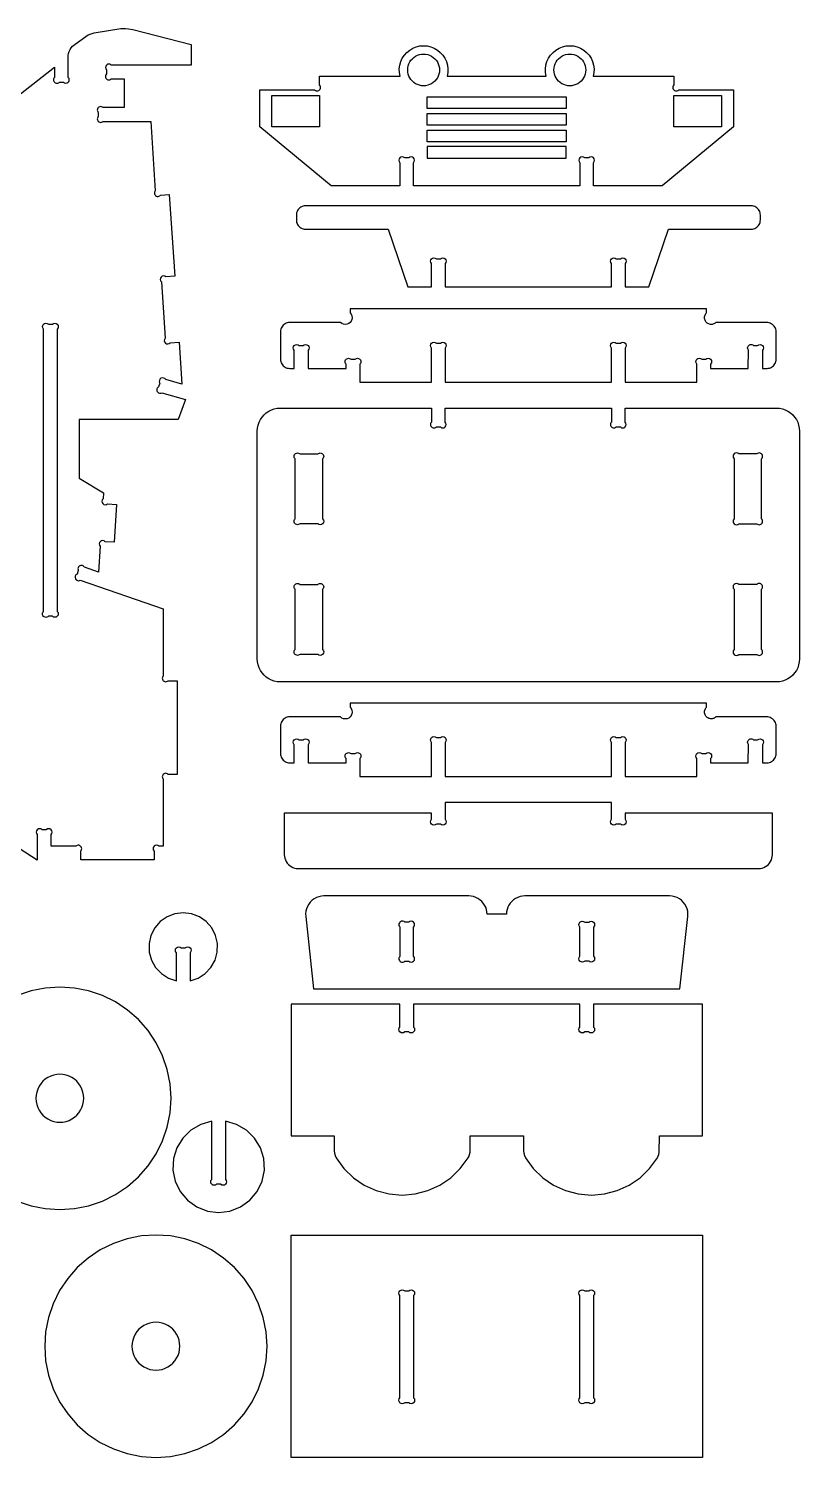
# Model space of a CAD drawing. Extents: x -832 to -269, y 157 to 488.
# Drawn here: x -655 to -486.9, y 176.1 to 487.7 of the extents above; entities that cross this region are included whole.
import ezdxf

# ---------------------------------------------------------------- set-up
doc = ezdxf.new("R2010")
doc.units = 0
doc.header["$MEASUREMENT"] = 0
doc.layers.get('0').update_dxf_attribs({"linetype": 'CONTINUOUS'})

msp = doc.modelspace()

# ---------------------------------------------------------------- linework, layer by layer
msp.add_lwpolyline([(-669.59, 463.44), (-649.33, 479.33), (-649.33, 477.1, 1), (-648.27, 476.04), (-647.4, 476.04, 1), (-646.33, 477.1), (-646.33, 481.89), (-646.27, 482.33), (-646.13, 482.76), (-645.94, 483.17), (-645.69, 483.54), (-645.38, 483.87), (-644.83, 484.32), (-641.99, 486.34), (-640.69, 486.82), (-634.87, 487.74), (-633.88, 487.73), (-633.22, 487.68), (-632.24, 487.51), (-619.53, 484.23), (-619.53, 479.78), (-636.95, 479.78, 1), (-638.01, 478.72), (-638.01, 477.84, 1), (-636.95, 476.78), (-634.12, 476.78), (-634.12, 470.51), (-638.74, 470.51, 1), (-639.8, 469.45), (-639.8, 468.57, 1), (-638.74, 467.51), (-628.36, 467.51), (-627.36, 452.38, 1), (-626.23, 451.39), (-624.3, 451.52), (-623.12, 433.73), (-625.05, 433.6, 1), (-626.04, 432.48), (-625.23, 420.21, 1), (-624.1, 419.23), (-622.16, 419.35), (-621.55, 410.19), (-625.09, 411.18, 1), (-626.4, 410.44), (-626.64, 409.59, 1), (-625.9, 408.29), (-620.76, 406.86), (-622.36, 402.48), (-643.97, 402.48), (-643.97, 389.72), (-638.67, 386.5), (-638.75, 385.2, 1), (-637.76, 384.07), (-635.82, 383.95), (-636.33, 375.7), (-638.26, 375.82, 1), (-639.39, 374.83), (-639.73, 369.21), (-642.8, 370.25, 1), (-644.15, 369.59), (-644.43, 368.76, 1), (-643.77, 367.41), (-625.61, 361.23), (-625.61, 346.57, 1), (-624.55, 345.51), (-622.61, 345.51), (-622.61, 325.1), (-624.55, 325.1, 1), (-625.61, 324.04), (-625.61, 309.42), (-626.57, 309.42, 1), (-627.63, 308.36), (-627.63, 306.42), (-643.63, 306.42), (-643.63, 308.36, 1), (-644.7, 309.42), (-650.09, 309.42), (-650.09, 311.97, 1), (-651.15, 313.03), (-652.03, 313.03, 1), (-653.09, 311.97), (-653.09, 306.39), (-659.7, 310.65)], format="xyb")
for points in [[(-532.77, 481.95), (-532.33, 481.28), (-532, 480.55), (-531.78, 479.77), (-531.67, 478.97), (-531.7, 478.17), (-531.84, 477.37), (-514.27, 477.37), (-514.27, 475.44, 1), (-513.21, 474.37), (-501.25, 474.37), (-501.25, 466.31), (-516.85, 453.45), (-531.79, 453.45), (-531.79, 458.49, 1), (-532.85, 459.55), (-533.72, 459.55, 1), (-534.79, 458.49), (-534.79, 453.45), (-571.04, 453.45), (-571.04, 458.49, 1), (-572.1, 459.55), (-572.97, 459.55, 1), (-574.04, 458.49), (-574.04, 453.45), (-588.97, 453.45), (-604.57, 466.31), (-604.57, 474.37), (-592.61, 474.37, 1), (-591.55, 475.44), (-591.55, 477.37), (-573.98, 477.37), (-574.12, 478.17), (-574.15, 478.97), (-574.05, 479.77), (-573.82, 480.55), (-573.49, 481.28), (-573.05, 481.95), (-572.51, 482.55), (-571.88, 483.06), (-571.19, 483.47), (-570.44, 483.77), (-569.66, 483.95), (-568.85, 484.01), (-568.05, 483.95), (-567.26, 483.77), (-566.52, 483.47), (-565.82, 483.06), (-565.2, 482.55), (-564.66, 481.95), (-564.21, 481.28), (-563.88, 480.55), (-563.66, 479.77), (-563.56, 478.97), (-563.58, 478.17), (-563.72, 477.37), (-542.1, 477.37), (-542.24, 478.17), (-542.26, 478.97), (-542.16, 479.77), (-541.94, 480.55), (-541.61, 481.28), (-541.16, 481.95), (-540.62, 482.55), (-540, 483.06), (-539.3, 483.47), (-538.56, 483.77), (-537.77, 483.95), (-536.97, 484.01), (-536.16, 483.95), (-535.38, 483.77), (-534.63, 483.47), (-533.94, 483.06), (-533.31, 482.55)], [(-596.33, 448.07), (-596.44, 447.84), (-596.53, 447.59), (-596.58, 447.33), (-596.59, 447.07), (-596.59, 446), (-596.58, 445.74), (-596.53, 445.48), (-596.44, 445.23), (-596.33, 445), (-596.18, 444.78), (-596.01, 444.59), (-595.81, 444.41), (-595.59, 444.27), (-595.36, 444.15), (-595.11, 444.07), (-594.86, 444.02), (-594.59, 444), (-576.55, 444), (-572.28, 431.44), (-567.13, 431.44), (-567.13, 436.48, -1), (-566.07, 437.54), (-565.19, 437.54, -1), (-564.13, 436.48), (-564.13, 431.44), (-527.88, 431.44), (-527.88, 436.48, -1), (-526.82, 437.54), (-525.94, 437.54, -1), (-524.88, 436.48), (-524.88, 431.44), (-519.72, 431.44), (-515.45, 444), (-497.41, 444), (-497.15, 444.02), (-496.89, 444.07), (-496.65, 444.15), (-496.41, 444.27), (-496.19, 444.41), (-496, 444.59), (-495.82, 444.78), (-495.68, 445), (-495.56, 445.23), (-495.48, 445.48), (-495.43, 445.74), (-495.41, 446), (-495.41, 447.07), (-495.43, 447.33), (-495.48, 447.59), (-495.56, 447.84), (-495.68, 448.07), (-495.82, 448.29), (-496, 448.48), (-496.19, 448.66), (-496.41, 448.8), (-496.65, 448.92), (-496.89, 449), (-497.15, 449.05), (-497.41, 449.07), (-594.59, 449.07), (-594.86, 449.05), (-595.11, 449), (-595.36, 448.92), (-595.59, 448.8), (-595.81, 448.66), (-596.01, 448.48), (-596.18, 448.29)], [(-599.98, 422.15), (-600.03, 421.89), (-600.05, 421.63), (-600.05, 415.63), (-600.03, 415.37), (-599.98, 415.11), (-599.9, 414.86), (-599.78, 414.63), (-599.64, 414.41), (-599.46, 414.22), (-599.27, 414.04), (-599.05, 413.9), (-598.82, 413.78), (-598.57, 413.7), (-598.31, 413.65), (-598.05, 413.63), (-597.05, 413.63), (-597.05, 417.57, -1), (-595.99, 418.63), (-595.11, 418.63, -1), (-594.05, 417.57), (-594.05, 413.63), (-585.74, 413.63), (-585.74, 414.57, -1), (-584.68, 415.63), (-583.8, 415.63, -1), (-582.74, 414.57), (-582.74, 410.63), (-567.13, 410.63), (-567.13, 418.07, -1), (-566.07, 419.13), (-565.19, 419.13, -1), (-564.13, 418.07), (-564.13, 410.63), (-527.88, 410.63), (-527.88, 418.07, -1), (-526.82, 419.13), (-525.94, 419.13, -1), (-524.88, 418.07), (-524.88, 410.63), (-509.26, 410.63), (-509.26, 414.57, -1), (-508.2, 415.63), (-507.32, 415.63, -1), (-506.26, 414.57), (-506.26, 413.63), (-498.05, 413.63), (-497.97, 417.59, -1), (-496.91, 418.63), (-496.02, 418.63, -1), (-494.95, 417.57), (-494.95, 413.63), (-493.95, 413.63), (-493.69, 413.65), (-493.44, 413.7), (-493.19, 413.78), (-492.95, 413.9), (-492.74, 414.04), (-492.54, 414.22), (-492.37, 414.41), (-492.22, 414.63), (-492.11, 414.86), (-492.02, 415.11), (-491.97, 415.37), (-491.95, 415.63), (-491.95, 421.63), (-491.98, 421.9), (-492.04, 422.16), (-492.13, 422.41), (-492.25, 422.65), (-492.41, 422.87), (-492.59, 423.06), (-492.79, 423.23), (-493.02, 423.38), (-493.26, 423.49), (-493.52, 423.57), (-493.78, 423.62), (-505.11, 423.63), (-505.26, 423.51), (-505.41, 423.4), (-505.58, 423.32), (-505.76, 423.26), (-505.94, 423.22), (-506.13, 423.21), (-506.32, 423.22), (-506.5, 423.26), (-506.68, 423.32), (-506.85, 423.4), (-507, 423.51), (-507.14, 423.63), (-507.27, 423.78), (-507.38, 423.94), (-507.47, 424.12), (-507.53, 424.3), (-507.57, 424.49), (-507.58, 424.69), (-507.57, 424.89), (-507.53, 425.08), (-507.47, 425.26), (-507.38, 425.44), (-507.27, 425.6), (-507.14, 425.75), (-507.14, 426.63), (-584.86, 426.63), (-584.86, 425.75), (-584.62, 425.44), (-584.47, 425.08), (-584.42, 424.69), (-584.47, 424.3), (-584.62, 423.94), (-584.86, 423.63), (-585.17, 423.39), (-585.53, 423.24), (-585.92, 423.19), (-586.31, 423.24), (-586.67, 423.39), (-586.98, 423.63), (-598.05, 423.63), (-598.31, 423.61), (-598.57, 423.56), (-598.82, 423.48), (-599.05, 423.36), (-599.27, 423.22), (-599.46, 423.04), (-599.64, 422.85), (-599.78, 422.63), (-599.9, 422.39)], [(-651.74, 360.62), (-651.74, 422.2, -1), (-650.67, 423.27), (-649.8, 423.27, -1), (-648.74, 422.2), (-648.74, 360.62, -1), (-649.8, 359.56), (-650.67, 359.56, -1)], [(-567.13, 404.97), (-567.13, 401.92, 1), (-566.07, 400.86), (-565.19, 400.86, 1), (-564.13, 401.92), (-564.13, 404.97), (-527.88, 404.97), (-527.88, 401.92, 1), (-526.82, 400.86), (-525.94, 400.86, 1), (-524.88, 401.92), (-524.88, 404.97), (-491.89, 404.97), (-491.24, 404.92), (-490.6, 404.8), (-489.98, 404.59), (-489.39, 404.3), (-488.85, 403.93), (-488.36, 403.5), (-487.93, 403.01), (-487.56, 402.47), (-487.27, 401.88), (-487.06, 401.26), (-486.94, 400.62), (-486.89, 399.97), (-486.89, 350.26), (-486.94, 349.61), (-487.06, 348.97), (-487.27, 348.35), (-487.56, 347.76), (-487.93, 347.22), (-488.36, 346.73), (-488.85, 346.29), (-489.39, 345.93), (-489.98, 345.64), (-490.6, 345.43), (-491.24, 345.3), (-491.89, 345.26), (-600.11, 345.26), (-600.76, 345.3), (-601.41, 345.43), (-602.03, 345.64), (-602.61, 345.93), (-603.16, 346.29), (-603.65, 346.73), (-604.08, 347.22), (-604.44, 347.76), (-604.73, 348.35), (-604.94, 348.97), (-605.07, 349.61), (-605.11, 350.26), (-605.11, 399.97), (-605.07, 400.62), (-604.94, 401.26), (-604.73, 401.88), (-604.44, 402.47), (-604.08, 403.01), (-603.65, 403.5), (-603.16, 403.93), (-602.61, 404.3), (-602.03, 404.59), (-601.41, 404.8), (-600.76, 404.92), (-600.11, 404.97)], [(-596.86, 380.81), (-596.86, 393.92, -1), (-595.8, 394.98), (-591.92, 394.98, -1), (-590.86, 393.92), (-590.86, 380.81, -1), (-591.92, 379.75), (-595.8, 379.75, -1)], [(-501.14, 393.92), (-501.14, 380.81, 1), (-500.08, 379.75), (-496.2, 379.75, 1), (-495.14, 380.81), (-495.14, 393.92, 1), (-496.2, 394.98), (-500.08, 394.98, 1)], [(-590.86, 365.45), (-590.86, 352.31, -1), (-591.92, 351.25), (-595.8, 351.25, -1), (-596.86, 352.31), (-596.86, 365.45, -1), (-595.8, 366.51), (-591.92, 366.51, -1)], [(-501.14, 365.45), (-501.14, 352.31, 1), (-500.08, 351.25), (-496.2, 351.25, 1), (-495.14, 352.31), (-495.14, 365.45, 1), (-496.2, 366.51), (-500.08, 366.51, 1)], [(-599.98, 336.14), (-600.03, 335.88), (-600.05, 335.62), (-600.05, 329.62), (-600.03, 329.36), (-599.98, 329.11), (-599.9, 328.86), (-599.78, 328.62), (-599.64, 328.41), (-599.46, 328.21), (-599.27, 328.04), (-599.05, 327.89), (-598.82, 327.77), (-598.57, 327.69), (-598.31, 327.64), (-598.05, 327.62), (-597.05, 327.62), (-597.05, 331.56, -1), (-595.99, 332.62), (-595.11, 332.62, -1), (-594.05, 331.56), (-594.05, 327.62), (-585.74, 327.62), (-585.74, 328.56, -1), (-584.68, 329.62), (-583.8, 329.62, -1), (-582.74, 328.56), (-582.74, 324.62), (-567.13, 324.62), (-567.13, 332.06, -1), (-566.07, 333.12), (-565.19, 333.12, -1), (-564.13, 332.06), (-564.13, 324.62), (-527.88, 324.62), (-527.88, 332.06, -1), (-526.82, 333.12), (-525.94, 333.12, -1), (-524.88, 332.06), (-524.88, 324.62), (-509.26, 324.62), (-509.26, 328.56, -1), (-508.2, 329.62), (-507.32, 329.62, -1), (-506.26, 328.56), (-506.26, 327.62), (-498.05, 327.62), (-497.97, 331.58, -1), (-496.91, 332.62), (-496.02, 332.62, -1), (-494.95, 331.56), (-494.95, 327.62), (-493.95, 327.62), (-493.69, 327.64), (-493.44, 327.69), (-493.19, 327.77), (-492.95, 327.89), (-492.74, 328.04), (-492.54, 328.21), (-492.37, 328.41), (-492.22, 328.62), (-492.11, 328.86), (-492.02, 329.11), (-491.97, 329.36), (-491.95, 329.62), (-491.95, 335.62), (-491.98, 335.89), (-492.04, 336.15), (-492.13, 336.4), (-492.25, 336.64), (-492.41, 336.86), (-492.59, 337.06), (-492.79, 337.23), (-493.02, 337.37), (-493.26, 337.48), (-493.52, 337.57), (-493.78, 337.61), (-505.11, 337.62), (-505.26, 337.5), (-505.41, 337.39), (-505.58, 337.31), (-505.76, 337.25), (-505.94, 337.22), (-506.13, 337.2), (-506.32, 337.22), (-506.5, 337.25), (-506.68, 337.31), (-506.85, 337.39), (-507, 337.5), (-507.14, 337.62), (-507.27, 337.77), (-507.38, 337.93), (-507.47, 338.11), (-507.53, 338.3), (-507.57, 338.49), (-507.58, 338.68), (-507.57, 338.88), (-507.53, 339.07), (-507.47, 339.26), (-507.38, 339.43), (-507.27, 339.6), (-507.14, 339.74), (-507.14, 340.62), (-584.86, 340.62), (-584.86, 339.74), (-584.62, 339.43), (-584.47, 339.07), (-584.42, 338.68), (-584.47, 338.3), (-584.62, 337.93), (-584.86, 337.62), (-585.17, 337.38), (-585.53, 337.23), (-585.92, 337.18), (-586.31, 337.23), (-586.67, 337.38), (-586.98, 337.62), (-598.05, 337.62), (-598.31, 337.61), (-598.57, 337.55), (-598.82, 337.47), (-599.05, 337.35), (-599.27, 337.21), (-599.46, 337.04), (-599.64, 336.84), (-599.78, 336.62), (-599.9, 336.39)], [(-494.63, 304.8), (-494.28, 304.97), (-493.96, 305.19), (-493.66, 305.45), (-493.4, 305.75), (-493.18, 306.07), (-493.01, 306.42), (-492.88, 306.8), (-492.81, 307.18), (-492.78, 307.57), (-492.78, 316.62), (-524.88, 316.62), (-524.88, 315.29, -1), (-525.94, 314.23), (-526.82, 314.23, -1), (-527.88, 315.29), (-527.88, 318.93), (-564.13, 318.93), (-564.13, 315.29, -1), (-565.19, 314.23), (-566.07, 314.23, -1), (-567.13, 315.29), (-567.13, 316.62), (-599.22, 316.62), (-599.22, 307.57), (-599.2, 307.18), (-599.12, 306.8), (-598.99, 306.42), (-598.82, 306.07), (-598.6, 305.75), (-598.34, 305.45), (-598.05, 305.19), (-597.72, 304.97), (-597.37, 304.8), (-597, 304.67), (-596.61, 304.6), (-596.22, 304.57), (-495.78, 304.57), (-495.39, 304.6), (-495.01, 304.67)], [(-622.76, 280.08), (-622.76, 286.2, -1), (-621.7, 287.26), (-620.82, 287.26, -1), (-619.76, 286.2), (-619.76, 280.08), (-618.03, 280.66), (-616.48, 281.65), (-615.23, 282.98), (-614.33, 284.58), (-613.85, 286.35), (-613.81, 288.18), (-614.21, 289.96), (-615.04, 291.6), (-616.24, 292.98), (-617.74, 294.04), (-619.45, 294.7), (-621.26, 294.92), (-623.08, 294.7), (-624.79, 294.04), (-626.29, 292.98), (-627.49, 291.6), (-628.32, 289.96), (-628.72, 288.18), (-628.68, 286.35), (-628.2, 284.58), (-627.3, 282.98), (-626.04, 281.65), (-624.5, 280.66)], [(-574.02, 291.79), (-574.02, 285.41, 1), (-572.96, 284.35), (-572.08, 284.35, 1), (-571.02, 285.41), (-571.02, 291.79, 1), (-572.08, 292.85), (-572.96, 292.85, 1)], [(-534.77, 285.41), (-534.77, 291.79, -1), (-533.71, 292.85), (-532.83, 292.85, -1), (-531.77, 291.79), (-531.77, 285.41, -1), (-532.83, 284.35), (-533.71, 284.35, -1)], [(-546.63, 241.45), (-544.94, 239.13), (-542.88, 237.13), (-540.5, 235.52), (-537.89, 234.33), (-535.11, 233.6), (-532.25, 233.35), (-529.39, 233.6), (-526.61, 234.33), (-524, 235.52), (-521.63, 237.13), (-519.56, 239.13), (-517.87, 241.45), (-517.74, 241.69), (-517.55, 242.2), (-517.45, 242.73), (-517.43, 246.28), (-508.03, 246.28), (-508.03, 275.01), (-531.77, 275.01), (-531.77, 269.97, -1), (-532.83, 268.91), (-533.71, 268.91, -1), (-534.77, 269.97), (-534.77, 275.01), (-571.02, 275.01), (-571.02, 269.97, -1), (-572.08, 268.91), (-572.96, 268.91, -1), (-574.02, 269.97), (-574.02, 275.01), (-597.75, 275.01), (-597.75, 246.28), (-588.35, 246.28), (-588.35, 243.01), (-588.3, 242.46), (-588.15, 241.94), (-587.91, 241.45), (-586.22, 239.13), (-584.16, 237.13), (-581.78, 235.52), (-579.17, 234.33), (-576.39, 233.6), (-573.53, 233.35), (-570.67, 233.6), (-567.89, 234.33), (-565.28, 235.52), (-562.9, 237.13), (-560.84, 239.13), (-559.15, 241.45), (-559.02, 241.69), (-558.82, 242.2), (-558.73, 242.73), (-558.71, 246.28), (-547.07, 246.28), (-547.07, 243.01), (-547.02, 242.46), (-546.87, 241.94)], [(-604.07, 236.37), (-603.58, 238.8), (-603.7, 241.29), (-604.43, 243.66), (-605.72, 245.79), (-607.5, 247.52), (-609.65, 248.77), (-612.05, 249.44), (-612.05, 236.75, -1), (-613.11, 235.69), (-613.99, 235.69, -1), (-615.05, 236.75), (-615.05, 249.44), (-617.44, 248.77), (-619.59, 247.52), (-621.37, 245.79), (-622.67, 243.66), (-623.4, 241.29), (-623.52, 238.8), (-623.03, 236.37), (-621.95, 234.13), (-620.35, 232.22), (-618.33, 230.77), (-616.01, 229.87), (-613.55, 229.56), (-611.08, 229.87), (-608.77, 230.77), (-606.75, 232.22), (-605.15, 234.13)], [(-572.96, 212.47), (-572.08, 212.47, -1), (-571.02, 211.41), (-571.02, 189.12, -1), (-572.08, 188.06), (-572.96, 188.06, -1), (-574.02, 189.12), (-574.02, 211.41, -1)], [(-533.71, 212.47), (-532.83, 212.47, -1), (-531.77, 211.41), (-531.77, 189.12, -1), (-532.83, 188.06), (-533.71, 188.06, -1), (-534.77, 189.12), (-534.77, 211.41, -1)]]:
    msp.add_lwpolyline(points, format="xyb", close=True)
for points in [[(-565.85, 476.98), (-566.1, 476.6), (-566.4, 476.26), (-566.74, 475.96), (-567.12, 475.71), (-567.53, 475.51), (-567.95, 475.37), (-568.4, 475.28), (-568.85, 475.25), (-569.3, 475.28), (-569.75, 475.37), (-570.18, 475.51), (-570.59, 475.71), (-570.96, 475.96), (-571.3, 476.26), (-571.6, 476.6), (-571.85, 476.98), (-572.05, 477.39), (-572.2, 477.82), (-572.29, 478.26), (-572.32, 478.71), (-572.29, 479.17), (-572.2, 479.61), (-572.05, 480.04), (-571.85, 480.45), (-571.6, 480.82), (-571.3, 481.17), (-570.96, 481.46), (-570.59, 481.72), (-570.18, 481.92), (-569.75, 482.06), (-569.3, 482.15), (-568.85, 482.18), (-568.4, 482.15), (-567.95, 482.06), (-567.53, 481.92), (-567.12, 481.72), (-566.74, 481.46), (-566.4, 481.17), (-566.1, 480.82), (-565.85, 480.45), (-565.65, 480.04), (-565.5, 479.61), (-565.41, 479.17), (-565.39, 478.71), (-565.41, 478.26), (-565.5, 477.82), (-565.65, 477.39)], [(-533.77, 480.04), (-533.62, 479.61), (-533.53, 479.17), (-533.5, 478.71), (-533.53, 478.26), (-533.62, 477.82), (-533.77, 477.39), (-533.97, 476.98), (-534.22, 476.6), (-534.52, 476.26), (-534.86, 475.96), (-535.23, 475.71), (-535.64, 475.51), (-536.07, 475.37), (-536.52, 475.28), (-536.97, 475.25), (-537.42, 475.28), (-537.87, 475.37), (-538.29, 475.51), (-538.7, 475.71), (-539.08, 475.96), (-539.42, 476.26), (-539.72, 476.6), (-539.97, 476.98), (-540.17, 477.39), (-540.32, 477.82), (-540.41, 478.26), (-540.43, 478.71), (-540.41, 479.17), (-540.32, 479.61), (-540.17, 480.04), (-539.97, 480.45), (-539.72, 480.82), (-539.42, 481.17), (-539.08, 481.46), (-538.7, 481.72), (-538.29, 481.92), (-537.87, 482.06), (-537.42, 482.15), (-536.97, 482.18), (-536.52, 482.15), (-536.07, 482.06), (-535.64, 481.92), (-535.23, 481.72), (-534.86, 481.46), (-534.52, 481.17), (-534.22, 480.82), (-533.97, 480.45)], [(-591.55, 466.31), (-601.92, 466.31), (-601.92, 473.11), (-591.55, 473.11)], [(-537.78, 470.32), (-568.04, 470.32), (-568.04, 472.86), (-537.78, 472.86)], [(-503.9, 466.31), (-514.27, 466.31), (-514.27, 473.11), (-503.9, 473.11)], [(-568.04, 466.7), (-568.04, 469.24), (-537.78, 469.24), (-537.78, 466.7)], [(-568.04, 463.07), (-568.04, 465.61), (-537.78, 465.61), (-537.78, 463.07)], [(-537.78, 459.45), (-537.78, 461.99), (-568.04, 461.99), (-568.04, 459.45)], [(-511.22, 294.13), (-511.2, 294.69), (-511.25, 295.25), (-511.39, 295.79), (-511.59, 296.31), (-511.87, 296.8), (-512.22, 297.24), (-512.62, 297.63), (-513.07, 297.96), (-513.56, 298.22), (-514.09, 298.41), (-514.64, 298.53), (-515.19, 298.57), (-546.78, 298.57), (-547.3, 298.54), (-547.81, 298.43), (-548.31, 298.27), (-548.78, 298.03), (-549.21, 297.74), (-549.61, 297.4), (-549.95, 297), (-550.24, 296.57), (-550.47, 296.1), (-550.64, 295.61), (-550.74, 295.09), (-550.78, 294.57), (-555, 294.57), (-555.04, 295.09), (-555.14, 295.61), (-555.31, 296.1), (-555.54, 296.57), (-555.83, 297), (-556.18, 297.4), (-556.57, 297.74), (-557, 298.03), (-557.47, 298.27), (-557.97, 298.43), (-558.48, 298.54), (-559, 298.57), (-590.59, 298.57), (-591.15, 298.53), (-591.69, 298.41), (-592.22, 298.22), (-592.71, 297.96), (-593.16, 297.63), (-593.57, 297.24), (-593.91, 296.8), (-594.19, 296.31), (-594.4, 295.79), (-594.53, 295.25), (-594.59, 294.69), (-594.56, 294.13), (-592.83, 278.33), (-512.96, 278.33)], [(-644.99, 258.6), (-645.56, 258.98), (-646.17, 259.28), (-646.82, 259.5), (-647.49, 259.63), (-648.17, 259.68), (-648.85, 259.63), (-649.52, 259.5), (-650.17, 259.28), (-650.78, 258.98), (-651.35, 258.6), (-651.86, 258.15), (-652.31, 257.64), (-652.69, 257.07), (-652.99, 256.46), (-653.21, 255.81), (-653.35, 255.14), (-653.39, 254.46), (-653.35, 253.78), (-653.21, 253.11), (-652.99, 252.46), (-652.69, 251.85), (-652.31, 251.28), (-651.86, 250.77), (-651.35, 250.32), (-650.78, 249.94), (-650.17, 249.64), (-649.52, 249.42), (-648.85, 249.28), (-648.17, 249.24), (-647.49, 249.28), (-646.82, 249.42), (-646.17, 249.64), (-645.56, 249.94), (-644.99, 250.32), (-644.48, 250.77), (-644.03, 251.28), (-643.65, 251.85), (-643.35, 252.46), (-643.13, 253.11), (-643, 253.78), (-642.95, 254.46), (-643, 255.14), (-643.13, 255.81), (-643.35, 256.46), (-643.65, 257.07), (-644.03, 257.64), (-644.48, 258.15)], [(-610.08, 217.53), (-612.46, 219.62), (-615.1, 221.38), (-617.94, 222.79), (-620.95, 223.81), (-624.06, 224.42), (-627.22, 224.63), (-630.39, 224.42), (-633.5, 223.81), (-636.5, 222.79), (-639.35, 221.38), (-641.99, 219.62), (-644.37, 217.53), (-646.46, 215.14), (-648.23, 212.51), (-649.63, 209.66), (-650.65, 206.66), (-651.27, 203.55), (-651.48, 200.38), (-651.27, 197.22), (-650.65, 194.1), (-649.63, 191.1), (-648.23, 188.26), (-646.46, 185.62), (-644.37, 183.23), (-641.99, 181.14), (-639.35, 179.38), (-636.5, 177.98), (-633.5, 176.96), (-630.39, 176.34), (-627.22, 176.13), (-624.06, 176.34), (-620.95, 176.96), (-617.94, 177.98), (-615.1, 179.38), (-612.46, 181.14), (-610.08, 183.23), (-607.98, 185.62), (-606.22, 188.26), (-604.82, 191.1), (-603.8, 194.1), (-603.18, 197.22), (-602.97, 200.38), (-603.18, 203.55), (-603.8, 206.66), (-604.82, 209.66), (-606.22, 212.51), (-607.98, 215.14)], [(-508.03, 176.13), (-597.75, 176.13), (-597.75, 224.58), (-508.03, 224.58)], [(-624.61, 195.86), (-624.05, 196.24), (-623.53, 196.69), (-623.08, 197.2), (-622.7, 197.77), (-622.4, 198.38), (-622.18, 199.03), (-622.05, 199.7), (-622, 200.38), (-622.05, 201.06), (-622.18, 201.73), (-622.4, 202.38), (-622.7, 202.99), (-623.08, 203.56), (-623.53, 204.07), (-624.05, 204.52), (-624.61, 204.9), (-625.23, 205.2), (-625.87, 205.42), (-626.54, 205.56), (-627.22, 205.6), (-627.91, 205.56), (-628.58, 205.42), (-629.22, 205.2), (-629.83, 204.9), (-630.4, 204.52), (-630.92, 204.07), (-631.37, 203.56), (-631.74, 202.99), (-632.05, 202.38), (-632.27, 201.73), (-632.4, 201.06), (-632.44, 200.38), (-632.4, 199.7), (-632.27, 199.03), (-632.05, 198.38), (-631.74, 197.77), (-631.37, 197.2), (-630.92, 196.69), (-630.4, 196.24), (-629.83, 195.86), (-629.22, 195.56), (-628.58, 195.34), (-627.91, 195.21), (-627.22, 195.16), (-626.54, 195.21), (-625.87, 195.34), (-625.23, 195.56)]]:
    msp.add_lwpolyline(points, close=True)
msp.add_lwpolyline([(-657.45, 232.05), (-654.45, 231.03), (-651.34, 230.42), (-648.17, 230.21), (-645.01, 230.42), (-641.89, 231.03), (-638.89, 232.05), (-636.05, 233.46), (-633.41, 235.22), (-631.02, 237.31), (-628.93, 239.7), (-627.17, 242.33), (-625.77, 245.18), (-624.75, 248.18), (-624.13, 251.29), (-623.92, 254.46), (-624.13, 257.62), (-624.75, 260.74), (-625.77, 263.74), (-627.17, 266.58), (-628.93, 269.22), (-631.02, 271.61), (-633.41, 273.7), (-636.05, 275.46), (-638.89, 276.86), (-641.89, 277.88), (-645.01, 278.5), (-648.17, 278.71), (-651.34, 278.5), (-654.45, 277.88), (-657.45, 276.86)])

doc.saveas('drawing.dxf')
